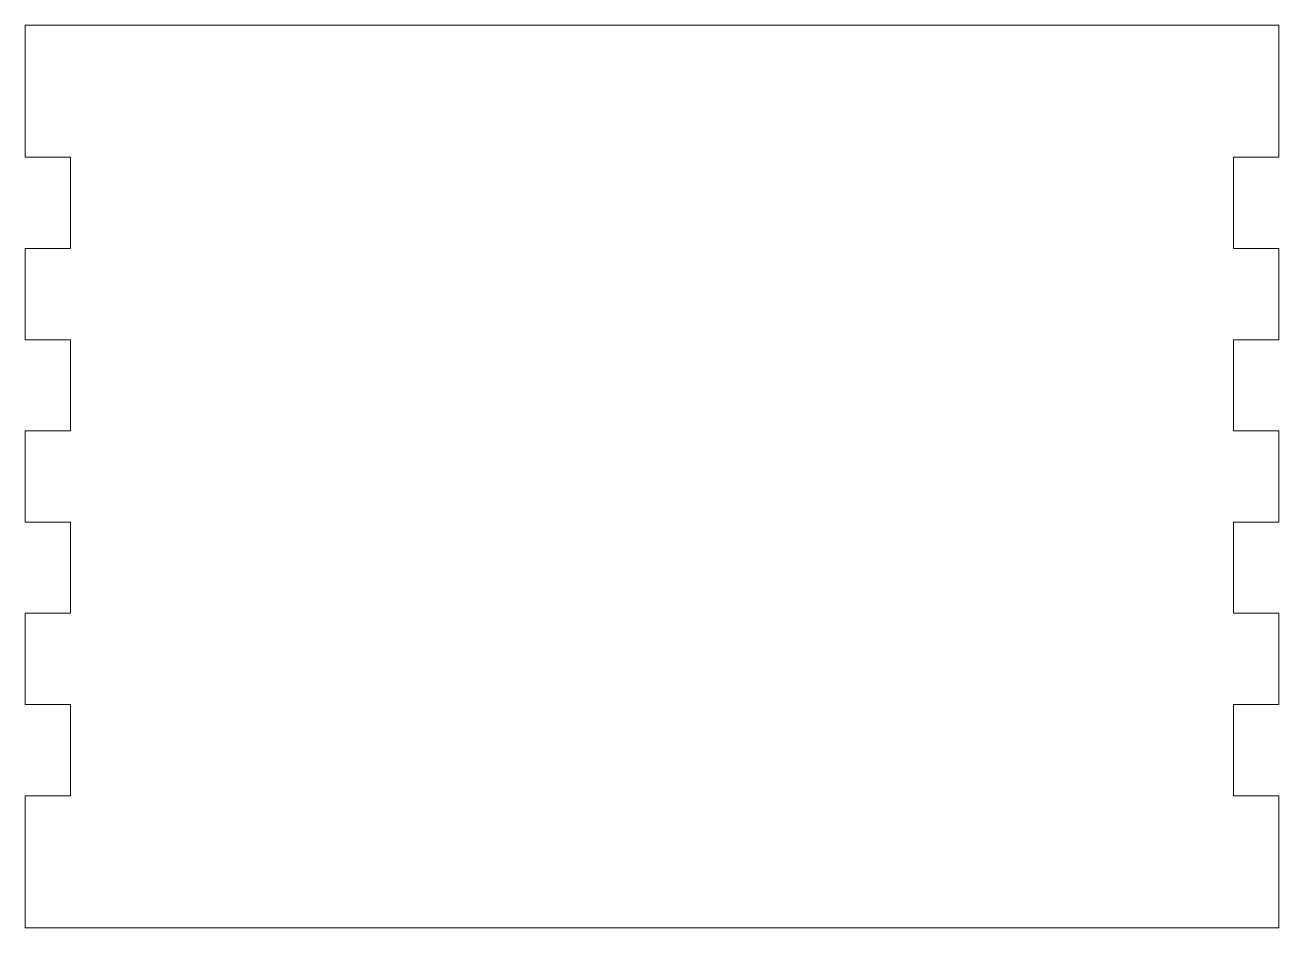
# Model space of a CAD drawing. Header units: inches. Extents: x 0 to 3.44, y 0 to 2.47.
import ezdxf

# ---------------------------------------------------------------- set-up
doc = ezdxf.new("R2010")
doc.units = ezdxf.units.IN
doc.header["$MEASUREMENT"] = 0

msp = doc.modelspace()

# ---------------------------------------------------------------- linework, layer by layer
at = {"color": 7, "linetype": 'Continuous', "lineweight": 15}
for p, q in [((0, 2.4749), (0, 2.1124)), ((3.439, 2.4749), (0, 2.4749)), ((3.439, 2.1124), (3.439, 2.4749)), ((0, 2.1124), (0.125, 2.1124)), ((0.125, 2.1124), (0.125, 1.8624)), ((3.314, 2.1124), (3.439, 2.1124)), ((3.314, 1.8624), (3.314, 2.1124)), ((0, 1.8624), (0, 1.6124)), ((0.125, 1.8624), (0, 1.8624)), ((3.439, 1.8624), (3.314, 1.8624)), ((3.439, 1.6124), (3.439, 1.8624)), ((0, 1.6124), (0.125, 1.6124)), ((0.125, 1.6124), (0.125, 1.3624)), ((3.314, 1.6124), (3.439, 1.6124)), ((3.314, 1.3624), (3.314, 1.6124)), ((0, 1.3624), (0, 1.1124)), ((0.125, 1.3624), (0, 1.3624)), ((3.439, 1.3624), (3.314, 1.3624)), ((3.439, 1.1124), (3.439, 1.3624)), ((0, 1.1124), (0.125, 1.1124)), ((0.125, 1.1124), (0.125, 0.8624)), ((3.314, 1.1124), (3.439, 1.1124)), ((3.314, 0.8624), (3.314, 1.1124)), ((0, 0.8624), (0, 0.6124)), ((0.125, 0.8624), (0, 0.8624)), ((3.439, 0.8624), (3.314, 0.8624)), ((3.439, 0.6124), (3.439, 0.8624)), ((0, 0.6124), (0.125, 0.6124)), ((0.125, 0.6124), (0.125, 0.3624)), ((3.314, 0.6124), (3.439, 0.6124)), ((3.314, 0.3624), (3.314, 0.6124)), ((0, 0.3624), (0, 0)), ((0.125, 0.3624), (0, 0.3624)), ((3.439, 0.3624), (3.314, 0.3624)), ((3.439, 0), (3.439, 0.3624)), ((0, 0), (3.439, 0))]:
    msp.add_line(p, q, dxfattribs=at)

doc.saveas('drawing.dxf')
